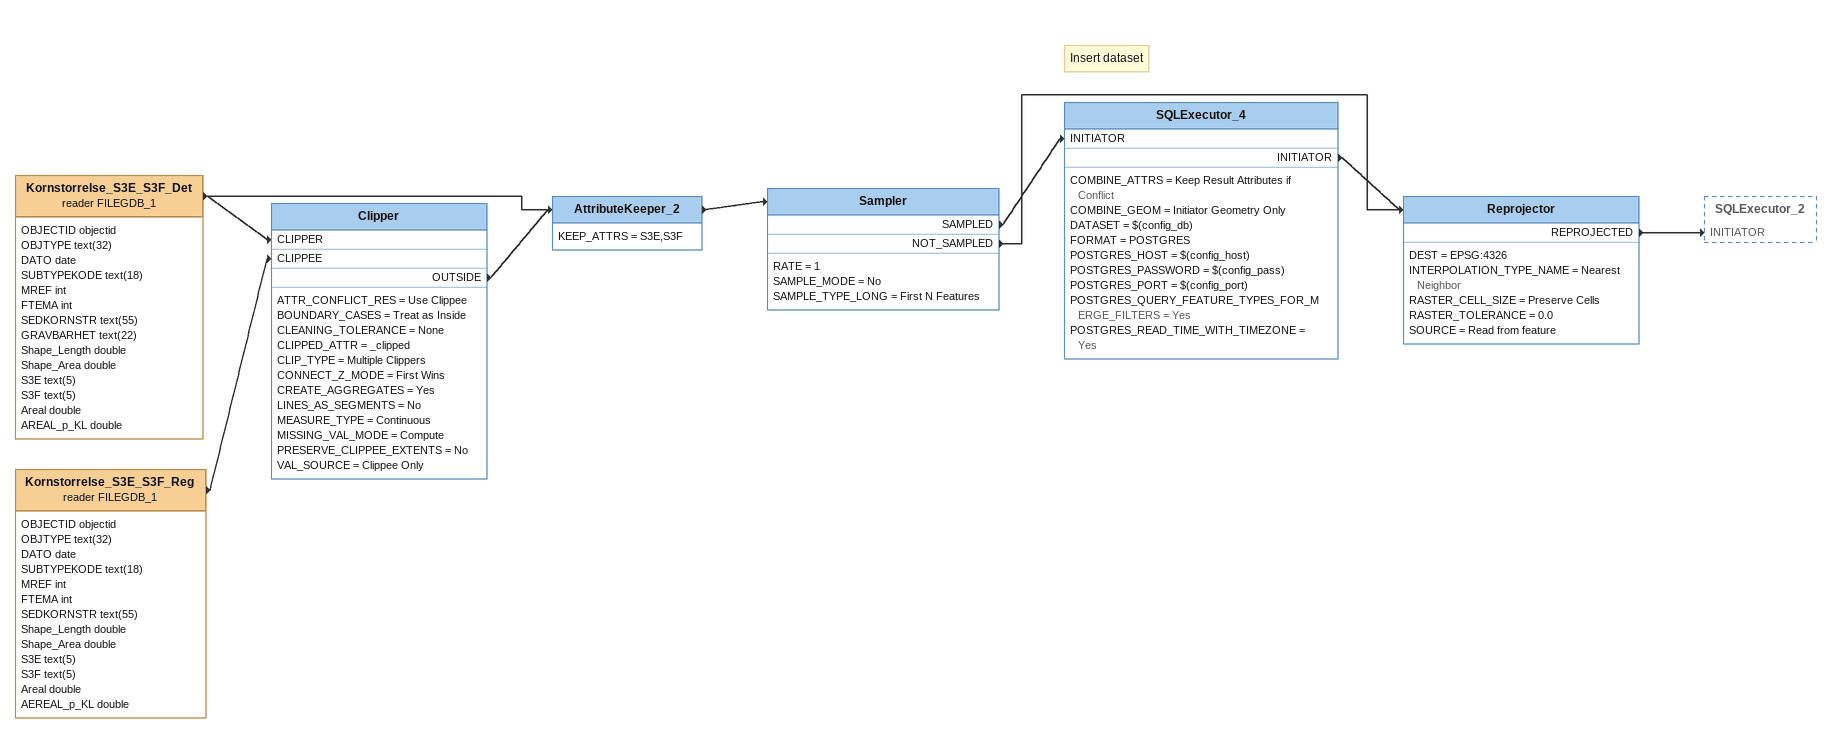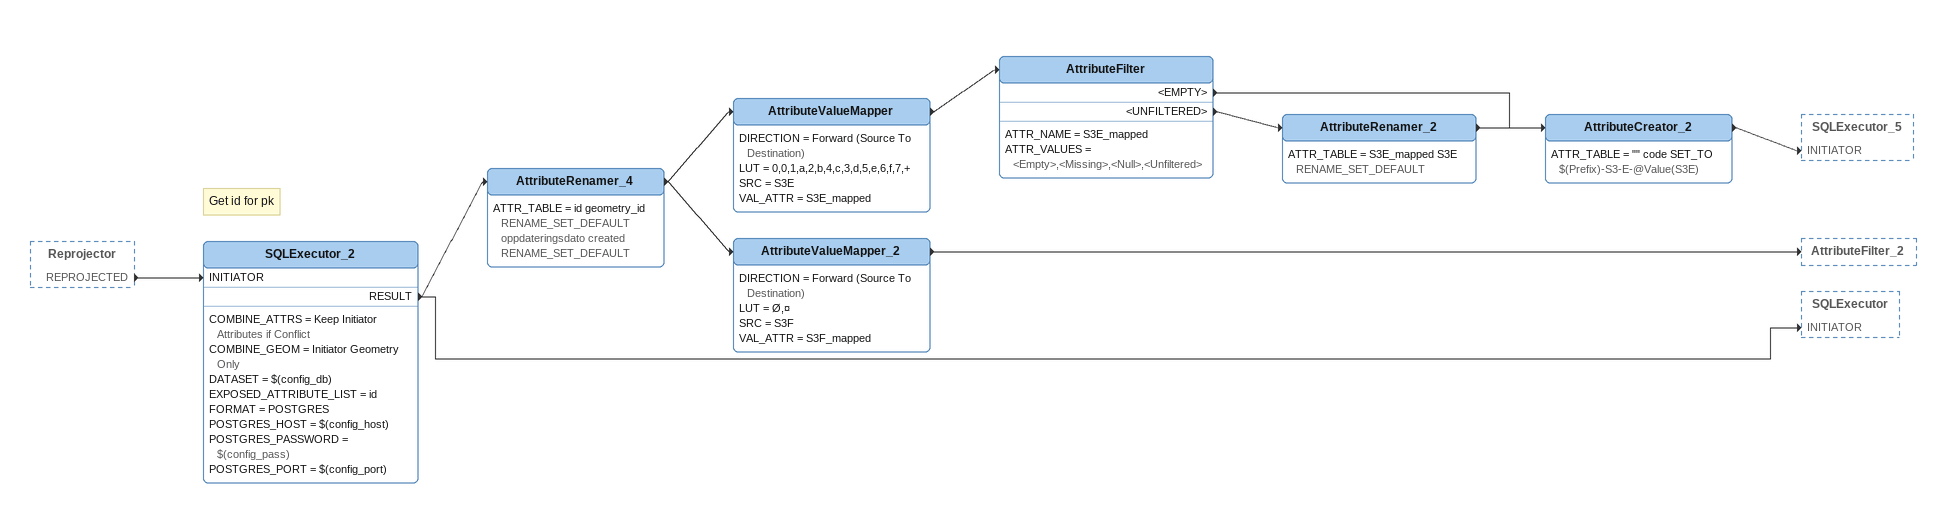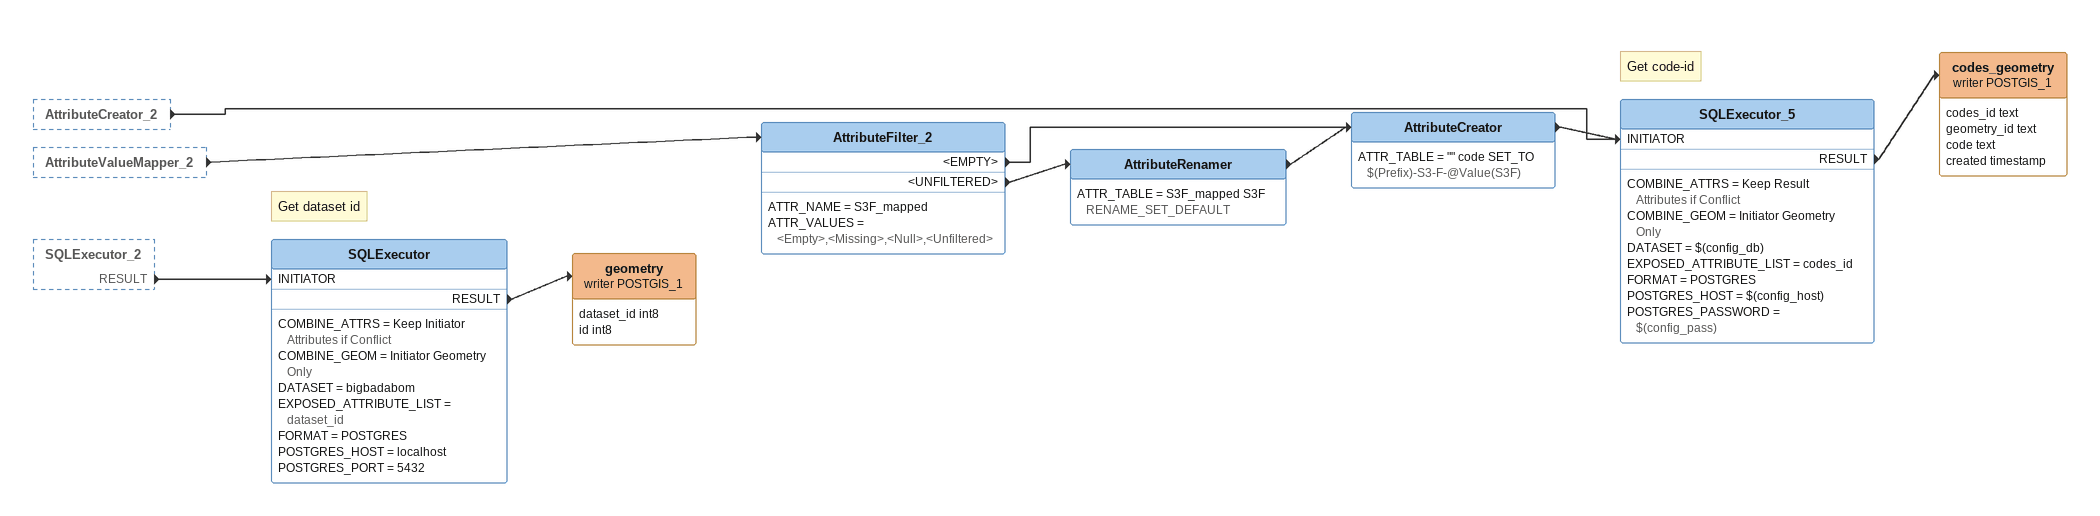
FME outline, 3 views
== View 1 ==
Kornstorrelse_S3E_S3F_Det (reader FILEGDB_1)
    attributes: OBJECTID objectid, OBJTYPE text(32), DATO date, SUBTYPEKODE text(18), MREF int, FTEMA int, SEDKORNSTR text(55), GRAVBARHET text(22), Shape_Length double, Shape_Area double, S3E text(5), S3F text(5), Areal double, AREAL_p_KL double
    -> Clipper [CLIPPER]
    -> AttributeKeeper_2
Kornstorrelse_S3E_S3F_Reg (reader FILEGDB_1)
    attributes: OBJECTID objectid, OBJTYPE text(32), DATO date, SUBTYPEKODE text(18), MREF int, FTEMA int, SEDKORNSTR text(55), Shape_Length double, Shape_Area double, S3E text(5), S3F text(5), Areal double, AEREAL_p_KL double
    -> Clipper [CLIPPEE]
Clipper
    ATTR_CONFLICT_RES = Use Clippee
    BOUNDARY_CASES = Treat as Inside
    CLEANING_TOLERANCE = None
    CLIPPED_ATTR = _clipped
    CLIP_TYPE = Multiple Clippers
    CONNECT_Z_MODE = First Wins
    CREATE_AGGREGATES = Yes
    LINES_AS_SEGMENTS = No
    MEASURE_TYPE = Continuous
    MISSING_VAL_MODE = Compute
    PRESERVE_CLIPPEE_EXTENTS = No
    VAL_SOURCE = Clippee Only
    OUTSIDE -> AttributeKeeper_2
AttributeKeeper_2
    KEEP_ATTRS = S3E,S3F
    -> Sampler
Sampler
    RATE = 1
    SAMPLE_MODE = No
    SAMPLE_TYPE_LONG = First N Features
    SAMPLED -> SQLExecutor_4 [INITIATOR]
    NOT_SAMPLED -> Reprojector
Note: Insert dataset
SQLExecutor_4
    COMBINE_ATTRS = Keep Result Attributes if Conflict
    COMBINE_GEOM = Initiator Geometry Only
    DATASET = $(config_db)
    FORMAT = POSTGRES
    POSTGRES_HOST = $(config_host)
    POSTGRES_PASSWORD = $(config_pass)
    POSTGRES_PORT = $(config_port)
    POSTGRES_QUERY_FEATURE_TYPES_FOR_MERGE_FILTERS = Yes
    POSTGRES_READ_TIME_WITH_TIMEZONE = Yes
    INITIATOR -> Reprojector
Reprojector
    DEST = EPSG:4326
    INTERPOLATION_TYPE_NAME = Nearest Neighbor
    RASTER_CELL_SIZE = Preserve Cells
    RASTER_TOLERANCE = 0.0
    SOURCE = Read from feature
    REPROJECTED -> SQLExecutor_2 [INITIATOR]

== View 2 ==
Reprojector [outside]
    REPROJECTED -> SQLExecutor_2 [INITIATOR]
Note: Get id for pk
SQLExecutor_2
    COMBINE_ATTRS = Keep Initiator Attributes if Conflict
    COMBINE_GEOM = Initiator Geometry Only
    DATASET = $(config_db)
    EXPOSED_ATTRIBUTE_LIST = id
    FORMAT = POSTGRES
    POSTGRES_HOST = $(config_host)
    POSTGRES_PASSWORD = $(config_pass)
    POSTGRES_PORT = $(config_port)
    RESULT -> SQLExecutor [INITIATOR]
    RESULT -> AttributeRenamer_4
AttributeRenamer_4
    ATTR_TABLE = id geometry_id RENAME_SET_DEFAULT  oppdateringsdato created RENAME_SET_DEFAULT
    -> AttributeValueMapper
    -> AttributeValueMapper_2
AttributeValueMapper
    DIRECTION = Forward (Source To Destination)
    LUT = 0,0,1,a,2,b,4,c,3,d,5,e,6,f,7,+
    SRC = S3E
    VAL_ATTR = S3E_mapped
    -> AttributeFilter
AttributeFilter
    ATTR_NAME = S3E_mapped
    ATTR_VALUES = <Empty>,<Missing>,<Null>,<Unfiltered>
    <EMPTY> -> AttributeCreator_2
    <UNFILTERED> -> AttributeRenamer_2
AttributeRenamer_2
    ATTR_TABLE = S3E_mapped S3E RENAME_SET_DEFAULT
    -> AttributeCreator_2
AttributeCreator_2
    ATTR_TABLE = "" code SET_TO $(Prefix)-S3-E-@Value(S3E)
    -> SQLExecutor_5 [INITIATOR]
AttributeValueMapper_2
    DIRECTION = Forward (Source To Destination)
    LUT = Ø,¤
    SRC = S3F
    VAL_ATTR = S3F_mapped
    -> AttributeFilter_2

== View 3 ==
AttributeCreator_2 [outside]
    -> SQLExecutor_5 [INITIATOR]
AttributeValueMapper_2 [outside]
    -> AttributeFilter_2
SQLExecutor_2 [outside]
    RESULT -> SQLExecutor [INITIATOR]
AttributeFilter_2
    ATTR_NAME = S3F_mapped
    ATTR_VALUES = <Empty>,<Missing>,<Null>,<Unfiltered>
    <EMPTY> -> AttributeCreator
    <UNFILTERED> -> AttributeRenamer
AttributeRenamer
    ATTR_TABLE = S3F_mapped S3F RENAME_SET_DEFAULT
    -> AttributeCreator
AttributeCreator
    ATTR_TABLE = "" code SET_TO $(Prefix)-S3-F-@Value(S3F)
    -> SQLExecutor_5 [INITIATOR]
Note: Get code-id
SQLExecutor_5
    COMBINE_ATTRS = Keep Result Attributes if Conflict
    COMBINE_GEOM = Initiator Geometry Only
    DATASET = $(config_db)
    EXPOSED_ATTRIBUTE_LIST = codes_id
    FORMAT = POSTGRES
    POSTGRES_HOST = $(config_host)
    POSTGRES_PASSWORD = $(config_pass)
    RESULT -> codes_geometry (writer POSTGIS_1)
codes_geometry (writer POSTGIS_1)
    attributes: codes_id text, geometry_id text, code text, created timestamp
Note: Get dataset id
SQLExecutor
    COMBINE_ATTRS = Keep Initiator Attributes if Conflict
    COMBINE_GEOM = Initiator Geometry Only
    DATASET = bigbadabom
    EXPOSED_ATTRIBUTE_LIST = dataset_id
    FORMAT = POSTGRES
    POSTGRES_HOST = localhost
    POSTGRES_PORT = 5432
    RESULT -> geometry (writer POSTGIS_1)
geometry (writer POSTGIS_1)
    attributes: dataset_id int8, id int8
